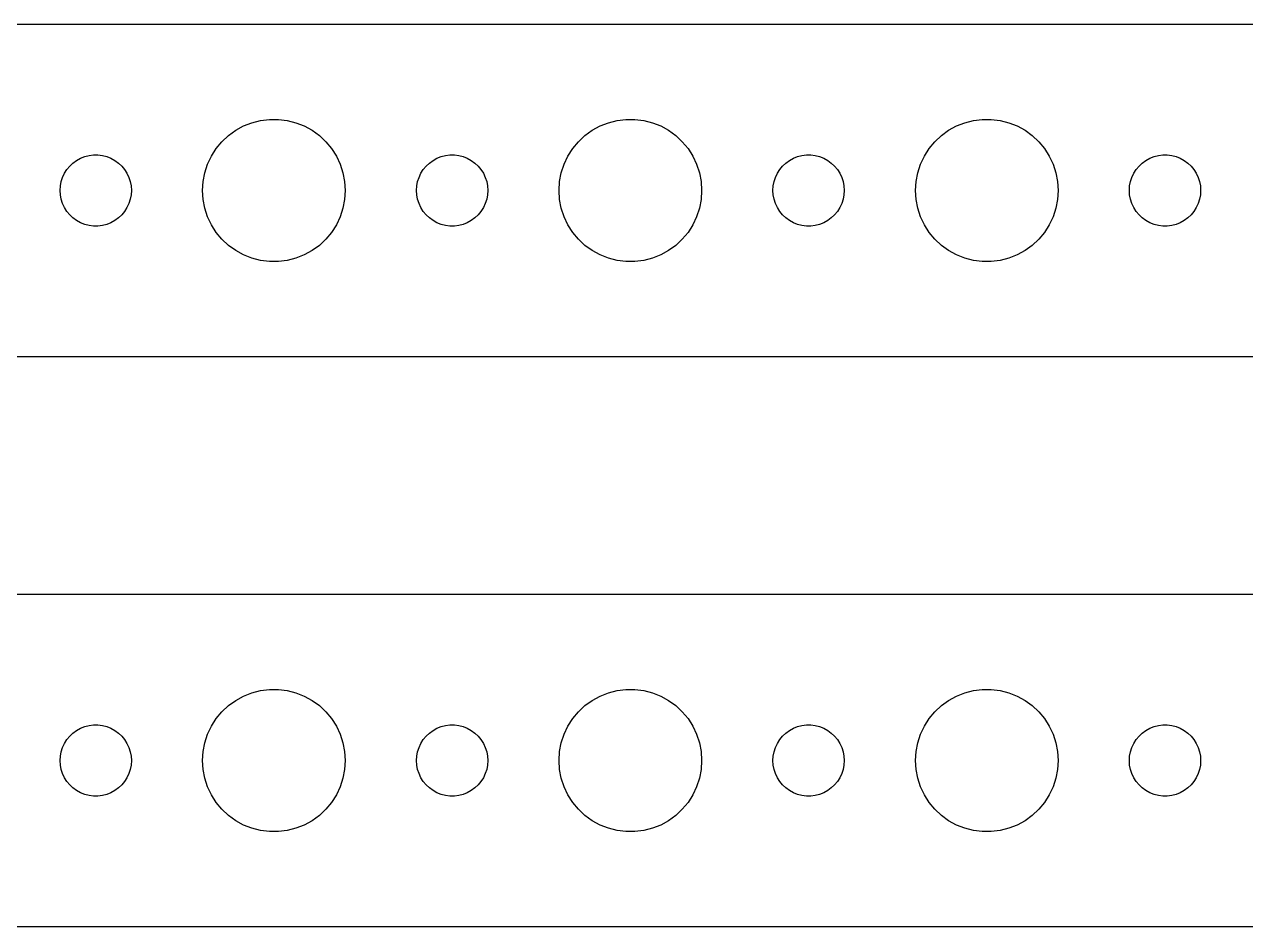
# Model space of a CAD drawing. Header units: metres. Extents: x -232 to 232, y 41 to 79.
# Drawn here: x -115.5 to -64.1, y 41 to 79 of the extents above; entities that cross this region are included whole.
import ezdxf

# ---------------------------------------------------------------- set-up
doc = ezdxf.new("R2010")
doc.units = ezdxf.units.M

msp = doc.modelspace()

# ---------------------------------------------------------------- linework, layer by layer
for p, q in [((227.314, 78.9901), (-227.314, 78.9901)), ((-106.912, 74.3115), (-106.607, 74.533)), ((-106.607, 74.533), (-106.277, 74.7145)), ((-106.277, 74.7145), (-105.927, 74.8532)), ((-105.927, 74.8532), (-105.562, 74.9469)), ((-105.562, 74.9469), (-105.188, 74.9941)), ((-105.188, 74.9941), (-104.812, 74.9941)), ((-104.812, 74.9941), (-104.438, 74.9469)), ((-104.438, 74.9469), (-104.073, 74.8532)), ((-104.073, 74.8532), (-103.723, 74.7145)), ((-103.723, 74.7145), (-103.393, 74.533)), ((-103.393, 74.533), (-103.088, 74.3115)), ((-91.9123, 74.3115), (-91.6075, 74.533)), ((-91.6075, 74.533), (-91.2773, 74.7145)), ((-91.2773, 74.7145), (-90.927, 74.8532)), ((-90.927, 74.8532), (-90.5621, 74.9469)), ((-90.5621, 74.9469), (-90.1884, 74.9941)), ((-90.1884, 74.9941), (-89.8116, 74.9941)), ((-89.8116, 74.9941), (-89.4379, 74.9469)), ((-89.4379, 74.9469), (-89.073, 74.8532)), ((-89.073, 74.8532), (-88.7227, 74.7145)), ((-88.7227, 74.7145), (-88.3925, 74.533)), ((-88.3925, 74.533), (-88.0877, 74.3115)), ((-76.9123, 74.3115), (-76.6075, 74.533)), ((-76.6075, 74.533), (-76.2773, 74.7145)), ((-76.2773, 74.7145), (-75.927, 74.8532)), ((-75.927, 74.8532), (-75.5621, 74.9469)), ((-75.5621, 74.9469), (-75.1884, 74.9941)), ((-75.1884, 74.9941), (-74.8116, 74.9941)), ((-74.8116, 74.9941), (-74.4379, 74.9469)), ((-74.4379, 74.9469), (-74.073, 74.8532)), ((-74.073, 74.8532), (-73.7227, 74.7145)), ((-73.7227, 74.7145), (-73.3925, 74.533)), ((-73.3925, 74.533), (-73.0877, 74.3115)), ((-107.427, 73.7634), (-107.187, 74.0536)), ((-107.187, 74.0536), (-106.912, 74.3115)), ((-103.088, 74.3115), (-102.813, 74.0536)), ((-102.813, 74.0536), (-102.573, 73.7634)), ((-92.427, 73.7634), (-92.1869, 74.0536)), ((-92.1869, 74.0536), (-91.9123, 74.3115)), ((-88.0877, 74.3115), (-87.8131, 74.0536)), ((-87.8131, 74.0536), (-87.573, 73.7634)), ((-77.427, 73.7634), (-77.1869, 74.0536)), ((-77.1869, 74.0536), (-76.9123, 74.3115)), ((-73.0877, 74.3115), (-72.8131, 74.0536)), ((-72.8131, 74.0536), (-72.573, 73.7634)), ((-112.781, 73.4734), (-112.594, 73.497)), ((-112.594, 73.497), (-112.406, 73.497)), ((-112.406, 73.497), (-112.219, 73.4734)), ((-107.629, 73.4453), (-107.427, 73.7634)), ((-102.573, 73.7634), (-102.371, 73.4453)), ((-97.7811, 73.4734), (-97.5942, 73.497)), ((-97.5942, 73.497), (-97.4058, 73.497)), ((-97.4058, 73.497), (-97.2189, 73.4734)), ((-92.6289, 73.4453), (-92.427, 73.7634)), ((-87.573, 73.7634), (-87.3711, 73.4453)), ((-82.7811, 73.4734), (-82.5942, 73.497)), ((-82.5942, 73.497), (-82.4058, 73.497)), ((-82.4058, 73.497), (-82.2189, 73.4734)), ((-77.6289, 73.4453), (-77.427, 73.7634)), ((-72.573, 73.7634), (-72.3711, 73.4453)), ((-67.7811, 73.4734), (-67.5942, 73.497)), ((-67.5942, 73.497), (-67.4058, 73.497)), ((-67.4058, 73.497), (-67.2189, 73.4734)), ((-113.714, 72.8817), (-113.593, 73.0268)), ((-113.593, 73.0268), (-113.456, 73.1558)), ((-113.456, 73.1558), (-113.304, 73.2665)), ((-113.304, 73.2665), (-113.139, 73.3572)), ((-113.139, 73.3572), (-112.964, 73.4266)), ((-112.964, 73.4266), (-112.781, 73.4734)), ((-112.219, 73.4734), (-112.036, 73.4266)), ((-112.036, 73.4266), (-111.861, 73.3572)), ((-111.861, 73.3572), (-111.696, 73.2665)), ((-111.696, 73.2665), (-111.544, 73.1558)), ((-111.544, 73.1558), (-111.407, 73.0268)), ((-111.407, 73.0268), (-111.286, 72.8817)), ((-107.906, 72.7461), (-107.789, 73.1044)), ((-107.789, 73.1044), (-107.629, 73.4453)), ((-102.371, 73.4453), (-102.211, 73.1044)), ((-102.211, 73.1044), (-102.094, 72.7461)), ((-98.7135, 72.8817), (-98.5934, 73.0268)), ((-98.5934, 73.0268), (-98.4561, 73.1558)), ((-98.4561, 73.1558), (-98.3037, 73.2665)), ((-98.3037, 73.2665), (-98.1387, 73.3572)), ((-98.1387, 73.3572), (-97.9635, 73.4266)), ((-97.9635, 73.4266), (-97.7811, 73.4734)), ((-97.2189, 73.4734), (-97.0365, 73.4266)), ((-97.0365, 73.4266), (-96.8613, 73.3572)), ((-96.8613, 73.3572), (-96.6963, 73.2665)), ((-96.6963, 73.2665), (-96.5439, 73.1558)), ((-96.5439, 73.1558), (-96.4065, 73.0268)), ((-96.4065, 73.0268), (-96.2865, 72.8817)), ((-92.9057, 72.7461), (-92.7893, 73.1044)), ((-92.7893, 73.1044), (-92.6289, 73.4453)), ((-87.3711, 73.4453), (-87.2107, 73.1044)), ((-87.2107, 73.1044), (-87.0943, 72.7461)), ((-83.7135, 72.8817), (-83.5934, 73.0268)), ((-83.5934, 73.0268), (-83.4561, 73.1558)), ((-83.4561, 73.1558), (-83.3037, 73.2665)), ((-83.3037, 73.2665), (-83.1387, 73.3572)), ((-83.1387, 73.3572), (-82.9635, 73.4266)), ((-82.9635, 73.4266), (-82.7811, 73.4734)), ((-82.2189, 73.4734), (-82.0365, 73.4266)), ((-82.0365, 73.4266), (-81.8613, 73.3572)), ((-81.8613, 73.3572), (-81.6963, 73.2665)), ((-81.6963, 73.2665), (-81.5439, 73.1558)), ((-81.5439, 73.1558), (-81.4065, 73.0268)), ((-81.4065, 73.0268), (-81.2865, 72.8817)), ((-77.9057, 72.7461), (-77.7893, 73.1044)), ((-77.7893, 73.1044), (-77.6289, 73.4453)), ((-72.3711, 73.4453), (-72.2107, 73.1044)), ((-72.2107, 73.1044), (-72.0943, 72.7461)), ((-68.7135, 72.8817), (-68.5934, 73.0268)), ((-68.5934, 73.0268), (-68.4561, 73.1558)), ((-68.4561, 73.1558), (-68.3037, 73.2665)), ((-68.3037, 73.2665), (-68.1387, 73.3572)), ((-68.1387, 73.3572), (-67.9635, 73.4266)), ((-67.9635, 73.4266), (-67.7811, 73.4734)), ((-67.2189, 73.4734), (-67.0365, 73.4266)), ((-67.0365, 73.4266), (-66.8613, 73.3572)), ((-66.8613, 73.3572), (-66.6963, 73.2665)), ((-66.6963, 73.2665), (-66.5439, 73.1558)), ((-66.5439, 73.1558), (-66.4065, 73.0268)), ((-66.4065, 73.0268), (-66.2865, 72.8817)), ((-113.953, 72.373), (-113.895, 72.5522)), ((-113.895, 72.5522), (-113.814, 72.7226)), ((-113.814, 72.7226), (-113.714, 72.8817)), ((-111.286, 72.8817), (-111.186, 72.7226)), ((-111.186, 72.7226), (-111.105, 72.5522)), ((-111.105, 72.5522), (-111.047, 72.373)), ((-107.976, 72.376), (-107.906, 72.7461)), ((-102.094, 72.7461), (-102.024, 72.376)), ((-98.9529, 72.373), (-98.8947, 72.5522)), ((-98.8947, 72.5522), (-98.8145, 72.7226)), ((-98.8145, 72.7226), (-98.7135, 72.8817)), ((-96.2865, 72.8817), (-96.1855, 72.7226)), ((-96.1855, 72.7226), (-96.1053, 72.5522)), ((-96.1053, 72.5522), (-96.0471, 72.373)), ((-92.9763, 72.376), (-92.9057, 72.7461)), ((-87.0943, 72.7461), (-87.0237, 72.376)), ((-83.9529, 72.373), (-83.8947, 72.5522)), ((-83.8947, 72.5522), (-83.8145, 72.7226)), ((-83.8145, 72.7226), (-83.7135, 72.8817)), ((-81.2865, 72.8817), (-81.1855, 72.7226)), ((-81.1855, 72.7226), (-81.1053, 72.5522)), ((-81.1053, 72.5522), (-81.0471, 72.373)), ((-77.9763, 72.376), (-77.9057, 72.7461)), ((-72.0943, 72.7461), (-72.0237, 72.376)), ((-68.9529, 72.373), (-68.8947, 72.5522)), ((-68.8947, 72.5522), (-68.8145, 72.7226)), ((-68.8145, 72.7226), (-68.7135, 72.8817)), ((-66.2865, 72.8817), (-66.1855, 72.7226)), ((-66.1855, 72.7226), (-66.1053, 72.5522)), ((-66.1053, 72.5522), (-66.0471, 72.373)), ((-114, 72), (-113.988, 72.188)), ((-113.988, 71.812), (-114, 72)), ((-113.988, 72.188), (-113.953, 72.373)), ((-111.047, 72.373), (-111.012, 72.188)), ((-111.012, 72.188), (-111, 72)), ((-111, 72), (-111.012, 71.812)), ((-108, 72), (-107.976, 72.376)), ((-107.976, 71.624), (-108, 72)), ((-102.024, 72.376), (-102, 72)), ((-102, 72), (-102.024, 71.624)), ((-99, 72), (-98.9882, 72.188)), ((-98.9882, 71.812), (-99, 72)), ((-98.9882, 72.188), (-98.9529, 72.373)), ((-96.0471, 72.373), (-96.0118, 72.188)), ((-96.0118, 72.188), (-96, 72)), ((-96, 72), (-96.0118, 71.812)), ((-93, 72), (-92.9763, 72.376)), ((-92.9763, 71.624), (-93, 72)), ((-87.0237, 72.376), (-87, 72)), ((-87, 72), (-87.0237, 71.624)), ((-84, 72), (-83.9882, 72.188)), ((-83.9882, 71.812), (-84, 72)), ((-83.9882, 72.188), (-83.9529, 72.373)), ((-81.0471, 72.373), (-81.0118, 72.188)), ((-81.0118, 72.188), (-81, 72)), ((-81, 72), (-81.0118, 71.812)), ((-78, 72), (-77.9763, 72.376)), ((-77.9763, 71.624), (-78, 72)), ((-72.0237, 72.376), (-72, 72)), ((-72, 72), (-72.0237, 71.624)), ((-69, 72), (-68.9882, 72.188)), ((-68.9882, 71.812), (-69, 72)), ((-68.9882, 72.188), (-68.9529, 72.373)), ((-66.0471, 72.373), (-66.0118, 72.188)), ((-66.0118, 72.188), (-66, 72)), ((-66, 72), (-66.0118, 71.812)), ((-113.953, 71.627), (-113.988, 71.812)), ((-113.895, 71.4478), (-113.953, 71.627)), ((-113.814, 71.2774), (-113.895, 71.4478)), ((-111.105, 71.4478), (-111.186, 71.2774)), ((-111.047, 71.627), (-111.105, 71.4478)), ((-111.012, 71.812), (-111.047, 71.627)), ((-107.906, 71.2539), (-107.976, 71.624)), ((-102.024, 71.624), (-102.094, 71.2539)), ((-98.9529, 71.627), (-98.9882, 71.812)), ((-98.8947, 71.4478), (-98.9529, 71.627)), ((-98.8145, 71.2774), (-98.8947, 71.4478)), ((-96.1053, 71.4478), (-96.1855, 71.2774)), ((-96.0471, 71.627), (-96.1053, 71.4478)), ((-96.0118, 71.812), (-96.0471, 71.627)), ((-92.9057, 71.2539), (-92.9763, 71.624)), ((-87.0237, 71.624), (-87.0943, 71.2539)), ((-83.9529, 71.627), (-83.9882, 71.812)), ((-83.8947, 71.4478), (-83.9529, 71.627)), ((-83.8145, 71.2774), (-83.8947, 71.4478)), ((-81.1053, 71.4478), (-81.1855, 71.2774)), ((-81.0471, 71.627), (-81.1053, 71.4478)), ((-81.0118, 71.812), (-81.0471, 71.627)), ((-77.9057, 71.2539), (-77.9763, 71.624)), ((-72.0237, 71.624), (-72.0943, 71.2539)), ((-68.9529, 71.627), (-68.9882, 71.812)), ((-68.8947, 71.4478), (-68.9529, 71.627)), ((-68.8145, 71.2774), (-68.8947, 71.4478)), ((-66.1053, 71.4478), (-66.1855, 71.2774)), ((-66.0471, 71.627), (-66.1053, 71.4478)), ((-66.0118, 71.812), (-66.0471, 71.627)), ((-113.714, 71.1183), (-113.814, 71.2774)), ((-113.593, 70.9732), (-113.714, 71.1183)), ((-113.456, 70.8442), (-113.593, 70.9732)), ((-111.407, 70.9732), (-111.544, 70.8442)), ((-111.286, 71.1183), (-111.407, 70.9732)), ((-111.186, 71.2774), (-111.286, 71.1183)), ((-107.789, 70.8956), (-107.906, 71.2539)), ((-102.094, 71.2539), (-102.211, 70.8956)), ((-98.7135, 71.1183), (-98.8145, 71.2774)), ((-98.5934, 70.9732), (-98.7135, 71.1183)), ((-98.4561, 70.8442), (-98.5934, 70.9732)), ((-96.4065, 70.9732), (-96.5439, 70.8442)), ((-96.2865, 71.1183), (-96.4065, 70.9732)), ((-96.1855, 71.2774), (-96.2865, 71.1183)), ((-92.7893, 70.8956), (-92.9057, 71.2539)), ((-87.0943, 71.2539), (-87.2107, 70.8956)), ((-83.7135, 71.1183), (-83.8145, 71.2774)), ((-83.5934, 70.9732), (-83.7135, 71.1183)), ((-83.4561, 70.8442), (-83.5934, 70.9732)), ((-81.4065, 70.9732), (-81.5439, 70.8442)), ((-81.2865, 71.1183), (-81.4065, 70.9732)), ((-81.1855, 71.2774), (-81.2865, 71.1183)), ((-77.7893, 70.8956), (-77.9057, 71.2539)), ((-72.0943, 71.2539), (-72.2107, 70.8956)), ((-68.7135, 71.1183), (-68.8145, 71.2774)), ((-68.5934, 70.9732), (-68.7135, 71.1183)), ((-68.4561, 70.8442), (-68.5934, 70.9732)), ((-66.4065, 70.9732), (-66.5439, 70.8442)), ((-66.2865, 71.1183), (-66.4065, 70.9732)), ((-66.1855, 71.2774), (-66.2865, 71.1183)), ((-113.304, 70.7335), (-113.456, 70.8442)), ((-113.139, 70.6428), (-113.304, 70.7335)), ((-112.964, 70.5734), (-113.139, 70.6428)), ((-112.781, 70.5266), (-112.964, 70.5734)), ((-112.594, 70.503), (-112.781, 70.5266)), ((-112.406, 70.503), (-112.594, 70.503)), ((-112.219, 70.5266), (-112.406, 70.503)), ((-112.036, 70.5734), (-112.219, 70.5266)), ((-111.861, 70.6428), (-112.036, 70.5734)), ((-111.696, 70.7335), (-111.861, 70.6428)), ((-111.544, 70.8442), (-111.696, 70.7335)), ((-107.629, 70.5547), (-107.789, 70.8956)), ((-107.427, 70.2366), (-107.629, 70.5547)), ((-102.371, 70.5547), (-102.573, 70.2366)), ((-102.211, 70.8956), (-102.371, 70.5547)), ((-98.3037, 70.7335), (-98.4561, 70.8442)), ((-98.1387, 70.6428), (-98.3037, 70.7335)), ((-97.9635, 70.5734), (-98.1387, 70.6428)), ((-97.7811, 70.5266), (-97.9635, 70.5734)), ((-97.5942, 70.503), (-97.7811, 70.5266)), ((-97.4058, 70.503), (-97.5942, 70.503)), ((-97.2189, 70.5266), (-97.4058, 70.503)), ((-97.0365, 70.5734), (-97.2189, 70.5266)), ((-96.8613, 70.6428), (-97.0365, 70.5734)), ((-96.6963, 70.7335), (-96.8613, 70.6428)), ((-96.5439, 70.8442), (-96.6963, 70.7335)), ((-92.6289, 70.5547), (-92.7893, 70.8956)), ((-92.427, 70.2366), (-92.6289, 70.5547)), ((-87.3711, 70.5547), (-87.573, 70.2366)), ((-87.2107, 70.8956), (-87.3711, 70.5547)), ((-83.3037, 70.7335), (-83.4561, 70.8442)), ((-83.1387, 70.6428), (-83.3037, 70.7335)), ((-82.9635, 70.5734), (-83.1387, 70.6428)), ((-82.7811, 70.5266), (-82.9635, 70.5734)), ((-82.5942, 70.503), (-82.7811, 70.5266)), ((-82.4058, 70.503), (-82.5942, 70.503)), ((-82.2189, 70.5266), (-82.4058, 70.503)), ((-82.0365, 70.5734), (-82.2189, 70.5266)), ((-81.8613, 70.6428), (-82.0365, 70.5734)), ((-81.6963, 70.7335), (-81.8613, 70.6428)), ((-81.5439, 70.8442), (-81.6963, 70.7335)), ((-77.6289, 70.5547), (-77.7893, 70.8956)), ((-77.427, 70.2366), (-77.6289, 70.5547)), ((-72.3711, 70.5547), (-72.573, 70.2366)), ((-72.2107, 70.8956), (-72.3711, 70.5547)), ((-68.3037, 70.7335), (-68.4561, 70.8442)), ((-68.1387, 70.6428), (-68.3037, 70.7335)), ((-67.9635, 70.5734), (-68.1387, 70.6428)), ((-67.7811, 70.5266), (-67.9635, 70.5734)), ((-67.5942, 70.503), (-67.7811, 70.5266)), ((-67.4058, 70.503), (-67.5942, 70.503)), ((-67.2189, 70.5266), (-67.4058, 70.503)), ((-67.0365, 70.5734), (-67.2189, 70.5266)), ((-66.8613, 70.6428), (-67.0365, 70.5734)), ((-66.6963, 70.7335), (-66.8613, 70.6428)), ((-66.5439, 70.8442), (-66.6963, 70.7335)), ((-107.187, 69.9464), (-107.427, 70.2366)), ((-106.912, 69.6885), (-107.187, 69.9464)), ((-102.813, 69.9464), (-103.088, 69.6885)), ((-102.573, 70.2366), (-102.813, 69.9464)), ((-92.1869, 69.9464), (-92.427, 70.2366)), ((-91.9123, 69.6885), (-92.1869, 69.9464)), ((-87.8131, 69.9464), (-88.0877, 69.6885)), ((-87.573, 70.2366), (-87.8131, 69.9464)), ((-77.1869, 69.9464), (-77.427, 70.2366)), ((-76.9123, 69.6885), (-77.1869, 69.9464)), ((-72.8131, 69.9464), (-73.0877, 69.6885)), ((-72.573, 70.2366), (-72.8131, 69.9464)), ((-106.607, 69.467), (-106.912, 69.6885)), ((-106.277, 69.2855), (-106.607, 69.467)), ((-103.393, 69.467), (-103.723, 69.2855)), ((-103.088, 69.6885), (-103.393, 69.467)), ((-91.6075, 69.467), (-91.9123, 69.6885)), ((-91.2773, 69.2855), (-91.6075, 69.467)), ((-88.3925, 69.467), (-88.7227, 69.2855)), ((-88.0877, 69.6885), (-88.3925, 69.467)), ((-76.6075, 69.467), (-76.9123, 69.6885)), ((-76.2773, 69.2855), (-76.6075, 69.467)), ((-73.3925, 69.467), (-73.7227, 69.2855)), ((-73.0877, 69.6885), (-73.3925, 69.467)), ((-105.927, 69.1468), (-106.277, 69.2855)), ((-105.562, 69.0531), (-105.927, 69.1468)), ((-105.188, 69.0059), (-105.562, 69.0531)), ((-104.812, 69.0059), (-105.188, 69.0059)), ((-104.438, 69.0531), (-104.812, 69.0059)), ((-104.073, 69.1468), (-104.438, 69.0531)), ((-103.723, 69.2855), (-104.073, 69.1468)), ((-90.927, 69.1468), (-91.2773, 69.2855)), ((-90.5621, 69.0531), (-90.927, 69.1468)), ((-90.1884, 69.0059), (-90.5621, 69.0531)), ((-89.8116, 69.0059), (-90.1884, 69.0059)), ((-89.4379, 69.0531), (-89.8116, 69.0059)), ((-89.073, 69.1468), (-89.4379, 69.0531)), ((-88.7227, 69.2855), (-89.073, 69.1468)), ((-75.927, 69.1468), (-76.2773, 69.2855)), ((-75.5621, 69.0531), (-75.927, 69.1468)), ((-75.1884, 69.0059), (-75.5621, 69.0531)), ((-74.8116, 69.0059), (-75.1884, 69.0059)), ((-74.4379, 69.0531), (-74.8116, 69.0059)), ((-74.073, 69.1468), (-74.4379, 69.0531)), ((-73.7227, 69.2855), (-74.073, 69.1468)), ((-227.314, 65.0099), (227.314, 65.0099)), ((227.314, 54.9901), (-227.314, 54.9901)), ((-105.927, 50.8532), (-105.562, 50.9469)), ((-105.562, 50.9469), (-105.188, 50.9941)), ((-105.188, 50.9941), (-104.812, 50.9941)), ((-104.812, 50.9941), (-104.438, 50.9469)), ((-104.438, 50.9469), (-104.073, 50.8532)), ((-90.927, 50.8532), (-90.5621, 50.9469)), ((-90.5621, 50.9469), (-90.1884, 50.9941)), ((-90.1884, 50.9941), (-89.8116, 50.9941)), ((-89.8116, 50.9941), (-89.4379, 50.9469)), ((-89.4379, 50.9469), (-89.073, 50.8532)), ((-75.927, 50.8532), (-75.5621, 50.9469)), ((-75.5621, 50.9469), (-75.1884, 50.9941)), ((-75.1884, 50.9941), (-74.8116, 50.9941)), ((-74.8116, 50.9941), (-74.4379, 50.9469)), ((-74.4379, 50.9469), (-74.073, 50.8532)), ((-106.912, 50.3115), (-106.607, 50.533)), ((-106.607, 50.533), (-106.277, 50.7145)), ((-106.277, 50.7145), (-105.927, 50.8532)), ((-104.073, 50.8532), (-103.723, 50.7145)), ((-103.723, 50.7145), (-103.393, 50.533)), ((-103.393, 50.533), (-103.088, 50.3115)), ((-91.9123, 50.3115), (-91.6075, 50.533)), ((-91.6075, 50.533), (-91.2773, 50.7145)), ((-91.2773, 50.7145), (-90.927, 50.8532)), ((-89.073, 50.8532), (-88.7227, 50.7145)), ((-88.7227, 50.7145), (-88.3925, 50.533)), ((-88.3925, 50.533), (-88.0877, 50.3115)), ((-76.9123, 50.3115), (-76.6075, 50.533)), ((-76.6075, 50.533), (-76.2773, 50.7145)), ((-76.2773, 50.7145), (-75.927, 50.8532)), ((-74.073, 50.8532), (-73.7227, 50.7145)), ((-73.7227, 50.7145), (-73.3925, 50.533)), ((-73.3925, 50.533), (-73.0877, 50.3115)), ((-107.427, 49.7634), (-107.187, 50.0536)), ((-107.187, 50.0536), (-106.912, 50.3115)), ((-103.088, 50.3115), (-102.813, 50.0536)), ((-102.813, 50.0536), (-102.573, 49.7634)), ((-92.427, 49.7634), (-92.1869, 50.0536)), ((-92.1869, 50.0536), (-91.9123, 50.3115)), ((-88.0877, 50.3115), (-87.8131, 50.0536)), ((-87.8131, 50.0536), (-87.573, 49.7634)), ((-77.427, 49.7634), (-77.1869, 50.0536)), ((-77.1869, 50.0536), (-76.9123, 50.3115)), ((-73.0877, 50.3115), (-72.8131, 50.0536)), ((-72.8131, 50.0536), (-72.573, 49.7634)), ((-113.304, 49.2665), (-113.139, 49.3572)), ((-113.139, 49.3572), (-112.964, 49.4266)), ((-112.964, 49.4266), (-112.781, 49.4734)), ((-112.781, 49.4734), (-112.594, 49.497)), ((-112.594, 49.497), (-112.406, 49.497)), ((-112.406, 49.497), (-112.219, 49.4734)), ((-112.219, 49.4734), (-112.036, 49.4266)), ((-112.036, 49.4266), (-111.861, 49.3572)), ((-111.861, 49.3572), (-111.696, 49.2665)), ((-107.789, 49.1044), (-107.629, 49.4453)), ((-107.629, 49.4453), (-107.427, 49.7634)), ((-102.573, 49.7634), (-102.371, 49.4453)), ((-102.371, 49.4453), (-102.211, 49.1044)), ((-98.3037, 49.2665), (-98.1387, 49.3572)), ((-98.1387, 49.3572), (-97.9635, 49.4266)), ((-97.9635, 49.4266), (-97.7811, 49.4734)), ((-97.7811, 49.4734), (-97.5942, 49.497)), ((-97.5942, 49.497), (-97.4058, 49.497)), ((-97.4058, 49.497), (-97.2189, 49.4734)), ((-97.2189, 49.4734), (-97.0365, 49.4266)), ((-97.0365, 49.4266), (-96.8613, 49.3572)), ((-96.8613, 49.3572), (-96.6963, 49.2665)), ((-92.7893, 49.1044), (-92.6289, 49.4453)), ((-92.6289, 49.4453), (-92.427, 49.7634)), ((-87.573, 49.7634), (-87.3711, 49.4453)), ((-87.3711, 49.4453), (-87.2107, 49.1044)), ((-83.3037, 49.2665), (-83.1387, 49.3572)), ((-83.1387, 49.3572), (-82.9635, 49.4266)), ((-82.9635, 49.4266), (-82.7811, 49.4734)), ((-82.7811, 49.4734), (-82.5942, 49.497)), ((-82.5942, 49.497), (-82.4058, 49.497)), ((-82.4058, 49.497), (-82.2189, 49.4734)), ((-82.2189, 49.4734), (-82.0365, 49.4266)), ((-82.0365, 49.4266), (-81.8613, 49.3572)), ((-81.8613, 49.3572), (-81.6963, 49.2665)), ((-77.7893, 49.1044), (-77.6289, 49.4453)), ((-77.6289, 49.4453), (-77.427, 49.7634)), ((-72.573, 49.7634), (-72.3711, 49.4453)), ((-72.3711, 49.4453), (-72.2107, 49.1044)), ((-68.3037, 49.2665), (-68.1387, 49.3572)), ((-68.1387, 49.3572), (-67.9635, 49.4266)), ((-67.9635, 49.4266), (-67.7811, 49.4734)), ((-67.7811, 49.4734), (-67.5942, 49.497)), ((-67.5942, 49.497), (-67.4058, 49.497)), ((-67.4058, 49.497), (-67.2189, 49.4734)), ((-67.2189, 49.4734), (-67.0365, 49.4266)), ((-67.0365, 49.4266), (-66.8613, 49.3572)), ((-66.8613, 49.3572), (-66.6963, 49.2665)), ((-113.814, 48.7226), (-113.714, 48.8817)), ((-113.714, 48.8817), (-113.593, 49.0268)), ((-113.593, 49.0268), (-113.456, 49.1558)), ((-113.456, 49.1558), (-113.304, 49.2665)), ((-111.696, 49.2665), (-111.544, 49.1558)), ((-111.544, 49.1558), (-111.407, 49.0268)), ((-111.407, 49.0268), (-111.286, 48.8817)), ((-111.286, 48.8817), (-111.186, 48.7226)), ((-107.906, 48.7461), (-107.789, 49.1044)), ((-102.211, 49.1044), (-102.094, 48.7461)), ((-98.8145, 48.7226), (-98.7135, 48.8817)), ((-98.7135, 48.8817), (-98.5934, 49.0268)), ((-98.5934, 49.0268), (-98.4561, 49.1558)), ((-98.4561, 49.1558), (-98.3037, 49.2665)), ((-96.6963, 49.2665), (-96.5439, 49.1558)), ((-96.5439, 49.1558), (-96.4065, 49.0268)), ((-96.4065, 49.0268), (-96.2865, 48.8817)), ((-96.2865, 48.8817), (-96.1855, 48.7226)), ((-92.9057, 48.7461), (-92.7893, 49.1044)), ((-87.2107, 49.1044), (-87.0943, 48.7461)), ((-83.8145, 48.7226), (-83.7135, 48.8817)), ((-83.7135, 48.8817), (-83.5934, 49.0268)), ((-83.5934, 49.0268), (-83.4561, 49.1558)), ((-83.4561, 49.1558), (-83.3037, 49.2665)), ((-81.6963, 49.2665), (-81.5439, 49.1558)), ((-81.5439, 49.1558), (-81.4065, 49.0268)), ((-81.4065, 49.0268), (-81.2865, 48.8817)), ((-81.2865, 48.8817), (-81.1855, 48.7226)), ((-77.9057, 48.7461), (-77.7893, 49.1044)), ((-72.2107, 49.1044), (-72.0943, 48.7461)), ((-68.8145, 48.7226), (-68.7135, 48.8817)), ((-68.7135, 48.8817), (-68.5934, 49.0268)), ((-68.5934, 49.0268), (-68.4561, 49.1558)), ((-68.4561, 49.1558), (-68.3037, 49.2665)), ((-66.6963, 49.2665), (-66.5439, 49.1558)), ((-66.5439, 49.1558), (-66.4065, 49.0268)), ((-66.4065, 49.0268), (-66.2865, 48.8817)), ((-66.2865, 48.8817), (-66.1855, 48.7226)), ((-113.988, 48.188), (-113.953, 48.373)), ((-113.953, 48.373), (-113.895, 48.5522)), ((-113.895, 48.5522), (-113.814, 48.7226)), ((-111.186, 48.7226), (-111.105, 48.5522)), ((-111.105, 48.5522), (-111.047, 48.373)), ((-111.047, 48.373), (-111.012, 48.188)), ((-108, 48), (-107.976, 48.376)), ((-107.976, 48.376), (-107.906, 48.7461)), ((-102.094, 48.7461), (-102.024, 48.376)), ((-102.024, 48.376), (-102, 48)), ((-98.9882, 48.188), (-98.9529, 48.373)), ((-98.9529, 48.373), (-98.8947, 48.5522)), ((-98.8947, 48.5522), (-98.8145, 48.7226)), ((-96.1855, 48.7226), (-96.1053, 48.5522)), ((-96.1053, 48.5522), (-96.0471, 48.373)), ((-96.0471, 48.373), (-96.0118, 48.188)), ((-93, 48), (-92.9763, 48.376)), ((-92.9763, 48.376), (-92.9057, 48.7461)), ((-87.0943, 48.7461), (-87.0237, 48.376)), ((-87.0237, 48.376), (-87, 48)), ((-83.9882, 48.188), (-83.9529, 48.373)), ((-83.9529, 48.373), (-83.8947, 48.5522)), ((-83.8947, 48.5522), (-83.8145, 48.7226)), ((-81.1855, 48.7226), (-81.1053, 48.5522)), ((-81.1053, 48.5522), (-81.0471, 48.373)), ((-81.0471, 48.373), (-81.0118, 48.188)), ((-78, 48), (-77.9763, 48.376)), ((-77.9763, 48.376), (-77.9057, 48.7461)), ((-72.0943, 48.7461), (-72.0237, 48.376)), ((-72.0237, 48.376), (-72, 48)), ((-68.9882, 48.188), (-68.9529, 48.373)), ((-68.9529, 48.373), (-68.8947, 48.5522)), ((-68.8947, 48.5522), (-68.8145, 48.7226)), ((-66.1855, 48.7226), (-66.1053, 48.5522)), ((-66.1053, 48.5522), (-66.0471, 48.373)), ((-66.0471, 48.373), (-66.0118, 48.188)), ((-114, 48), (-113.988, 48.188)), ((-113.988, 47.812), (-114, 48)), ((-113.953, 47.627), (-113.988, 47.812)), ((-111.012, 47.812), (-111.047, 47.627)), ((-111.012, 48.188), (-111, 48)), ((-111, 48), (-111.012, 47.812)), ((-107.976, 47.624), (-108, 48)), ((-102, 48), (-102.024, 47.624)), ((-99, 48), (-98.9882, 48.188)), ((-98.9882, 47.812), (-99, 48)), ((-98.9529, 47.627), (-98.9882, 47.812)), ((-96.0118, 47.812), (-96.0471, 47.627)), ((-96.0118, 48.188), (-96, 48)), ((-96, 48), (-96.0118, 47.812)), ((-92.9763, 47.624), (-93, 48)), ((-87, 48), (-87.0237, 47.624)), ((-84, 48), (-83.9882, 48.188)), ((-83.9882, 47.812), (-84, 48)), ((-83.9529, 47.627), (-83.9882, 47.812)), ((-81.0118, 47.812), (-81.0471, 47.627)), ((-81.0118, 48.188), (-81, 48)), ((-81, 48), (-81.0118, 47.812)), ((-77.9763, 47.624), (-78, 48)), ((-72, 48), (-72.0237, 47.624)), ((-69, 48), (-68.9882, 48.188)), ((-68.9882, 47.812), (-69, 48)), ((-68.9529, 47.627), (-68.9882, 47.812)), ((-66.0118, 47.812), (-66.0471, 47.627)), ((-66.0118, 48.188), (-66, 48)), ((-66, 48), (-66.0118, 47.812)), ((-113.895, 47.4478), (-113.953, 47.627)), ((-113.814, 47.2774), (-113.895, 47.4478)), ((-111.105, 47.4478), (-111.186, 47.2774)), ((-111.047, 47.627), (-111.105, 47.4478)), ((-107.906, 47.2539), (-107.976, 47.624)), ((-102.024, 47.624), (-102.094, 47.2539)), ((-98.8947, 47.4478), (-98.9529, 47.627)), ((-98.8145, 47.2774), (-98.8947, 47.4478)), ((-96.1053, 47.4478), (-96.1855, 47.2774)), ((-96.0471, 47.627), (-96.1053, 47.4478)), ((-92.9057, 47.2539), (-92.9763, 47.624)), ((-87.0237, 47.624), (-87.0943, 47.2539)), ((-83.8947, 47.4478), (-83.9529, 47.627)), ((-83.8145, 47.2774), (-83.8947, 47.4478)), ((-81.1053, 47.4478), (-81.1855, 47.2774)), ((-81.0471, 47.627), (-81.1053, 47.4478)), ((-77.9057, 47.2539), (-77.9763, 47.624)), ((-72.0237, 47.624), (-72.0943, 47.2539)), ((-68.8947, 47.4478), (-68.9529, 47.627)), ((-68.8145, 47.2774), (-68.8947, 47.4478)), ((-66.1053, 47.4478), (-66.1855, 47.2774)), ((-66.0471, 47.627), (-66.1053, 47.4478)), ((-113.714, 47.1183), (-113.814, 47.2774)), ((-113.593, 46.9732), (-113.714, 47.1183)), ((-113.456, 46.8442), (-113.593, 46.9732)), ((-113.304, 46.7335), (-113.456, 46.8442)), ((-111.544, 46.8442), (-111.696, 46.7335)), ((-111.407, 46.9732), (-111.544, 46.8442)), ((-111.286, 47.1183), (-111.407, 46.9732)), ((-111.186, 47.2774), (-111.286, 47.1183)), ((-107.789, 46.8956), (-107.906, 47.2539)), ((-107.629, 46.5547), (-107.789, 46.8956)), ((-102.211, 46.8956), (-102.371, 46.5547)), ((-102.094, 47.2539), (-102.211, 46.8956)), ((-98.7135, 47.1183), (-98.8145, 47.2774)), ((-98.5934, 46.9732), (-98.7135, 47.1183)), ((-98.4561, 46.8442), (-98.5934, 46.9732)), ((-98.3037, 46.7335), (-98.4561, 46.8442)), ((-96.5439, 46.8442), (-96.6963, 46.7335)), ((-96.4065, 46.9732), (-96.5439, 46.8442)), ((-96.2865, 47.1183), (-96.4065, 46.9732)), ((-96.1855, 47.2774), (-96.2865, 47.1183)), ((-92.7893, 46.8956), (-92.9057, 47.2539)), ((-92.6289, 46.5547), (-92.7893, 46.8956)), ((-87.2107, 46.8956), (-87.3711, 46.5547)), ((-87.0943, 47.2539), (-87.2107, 46.8956)), ((-83.7135, 47.1183), (-83.8145, 47.2774)), ((-83.5934, 46.9732), (-83.7135, 47.1183)), ((-83.4561, 46.8442), (-83.5934, 46.9732)), ((-83.3037, 46.7335), (-83.4561, 46.8442)), ((-81.5439, 46.8442), (-81.6963, 46.7335)), ((-81.4065, 46.9732), (-81.5439, 46.8442)), ((-81.2865, 47.1183), (-81.4065, 46.9732)), ((-81.1855, 47.2774), (-81.2865, 47.1183)), ((-77.7893, 46.8956), (-77.9057, 47.2539)), ((-77.6289, 46.5547), (-77.7893, 46.8956)), ((-72.2107, 46.8956), (-72.3711, 46.5547)), ((-72.0943, 47.2539), (-72.2107, 46.8956)), ((-68.7135, 47.1183), (-68.8145, 47.2774)), ((-68.5934, 46.9732), (-68.7135, 47.1183)), ((-68.4561, 46.8442), (-68.5934, 46.9732)), ((-68.3037, 46.7335), (-68.4561, 46.8442)), ((-66.5439, 46.8442), (-66.6963, 46.7335)), ((-66.4065, 46.9732), (-66.5439, 46.8442)), ((-66.2865, 47.1183), (-66.4065, 46.9732)), ((-66.1855, 47.2774), (-66.2865, 47.1183)), ((-113.139, 46.6428), (-113.304, 46.7335)), ((-112.964, 46.5734), (-113.139, 46.6428)), ((-112.781, 46.5266), (-112.964, 46.5734)), ((-112.594, 46.503), (-112.781, 46.5266)), ((-112.406, 46.503), (-112.594, 46.503)), ((-112.219, 46.5266), (-112.406, 46.503)), ((-112.036, 46.5734), (-112.219, 46.5266)), ((-111.861, 46.6428), (-112.036, 46.5734)), ((-111.696, 46.7335), (-111.861, 46.6428)), ((-107.427, 46.2366), (-107.629, 46.5547)), ((-102.371, 46.5547), (-102.573, 46.2366)), ((-98.1387, 46.6428), (-98.3037, 46.7335)), ((-97.9635, 46.5734), (-98.1387, 46.6428)), ((-97.7811, 46.5266), (-97.9635, 46.5734)), ((-97.5942, 46.503), (-97.7811, 46.5266)), ((-97.4058, 46.503), (-97.5942, 46.503)), ((-97.2189, 46.5266), (-97.4058, 46.503)), ((-97.0365, 46.5734), (-97.2189, 46.5266)), ((-96.8613, 46.6428), (-97.0365, 46.5734)), ((-96.6963, 46.7335), (-96.8613, 46.6428)), ((-92.427, 46.2366), (-92.6289, 46.5547)), ((-87.3711, 46.5547), (-87.573, 46.2366)), ((-83.1387, 46.6428), (-83.3037, 46.7335)), ((-82.9635, 46.5734), (-83.1387, 46.6428)), ((-82.7811, 46.5266), (-82.9635, 46.5734)), ((-82.5942, 46.503), (-82.7811, 46.5266)), ((-82.4058, 46.503), (-82.5942, 46.503)), ((-82.2189, 46.5266), (-82.4058, 46.503)), ((-82.0365, 46.5734), (-82.2189, 46.5266)), ((-81.8613, 46.6428), (-82.0365, 46.5734)), ((-81.6963, 46.7335), (-81.8613, 46.6428)), ((-77.427, 46.2366), (-77.6289, 46.5547)), ((-72.3711, 46.5547), (-72.573, 46.2366)), ((-68.1387, 46.6428), (-68.3037, 46.7335)), ((-67.9635, 46.5734), (-68.1387, 46.6428)), ((-67.7811, 46.5266), (-67.9635, 46.5734)), ((-67.5942, 46.503), (-67.7811, 46.5266)), ((-67.4058, 46.503), (-67.5942, 46.503)), ((-67.2189, 46.5266), (-67.4058, 46.503)), ((-67.0365, 46.5734), (-67.2189, 46.5266)), ((-66.8613, 46.6428), (-67.0365, 46.5734)), ((-66.6963, 46.7335), (-66.8613, 46.6428)), ((-107.187, 45.9464), (-107.427, 46.2366)), ((-106.912, 45.6885), (-107.187, 45.9464)), ((-102.813, 45.9464), (-103.088, 45.6885)), ((-102.573, 46.2366), (-102.813, 45.9464)), ((-92.1869, 45.9464), (-92.427, 46.2366)), ((-91.9123, 45.6885), (-92.1869, 45.9464)), ((-87.8131, 45.9464), (-88.0877, 45.6885)), ((-87.573, 46.2366), (-87.8131, 45.9464)), ((-77.1869, 45.9464), (-77.427, 46.2366)), ((-76.9123, 45.6885), (-77.1869, 45.9464)), ((-72.8131, 45.9464), (-73.0877, 45.6885)), ((-72.573, 46.2366), (-72.8131, 45.9464)), ((-106.607, 45.467), (-106.912, 45.6885)), ((-106.277, 45.2855), (-106.607, 45.467)), ((-105.927, 45.1468), (-106.277, 45.2855)), ((-103.723, 45.2855), (-104.073, 45.1468)), ((-103.393, 45.467), (-103.723, 45.2855)), ((-103.088, 45.6885), (-103.393, 45.467)), ((-91.6075, 45.467), (-91.9123, 45.6885)), ((-91.2773, 45.2855), (-91.6075, 45.467)), ((-90.927, 45.1468), (-91.2773, 45.2855)), ((-88.7227, 45.2855), (-89.073, 45.1468)), ((-88.3925, 45.467), (-88.7227, 45.2855)), ((-88.0877, 45.6885), (-88.3925, 45.467)), ((-76.6075, 45.467), (-76.9123, 45.6885)), ((-76.2773, 45.2855), (-76.6075, 45.467)), ((-75.927, 45.1468), (-76.2773, 45.2855)), ((-73.7227, 45.2855), (-74.073, 45.1468)), ((-73.3925, 45.467), (-73.7227, 45.2855)), ((-73.0877, 45.6885), (-73.3925, 45.467)), ((-105.562, 45.0531), (-105.927, 45.1468)), ((-105.188, 45.0059), (-105.562, 45.0531)), ((-104.812, 45.0059), (-105.188, 45.0059)), ((-104.438, 45.0531), (-104.812, 45.0059)), ((-104.073, 45.1468), (-104.438, 45.0531)), ((-90.5621, 45.0531), (-90.927, 45.1468)), ((-90.1884, 45.0059), (-90.5621, 45.0531)), ((-89.8116, 45.0059), (-90.1884, 45.0059)), ((-89.4379, 45.0531), (-89.8116, 45.0059)), ((-89.073, 45.1468), (-89.4379, 45.0531)), ((-75.5621, 45.0531), (-75.927, 45.1468)), ((-75.1884, 45.0059), (-75.5621, 45.0531)), ((-74.8116, 45.0059), (-75.1884, 45.0059)), ((-74.4379, 45.0531), (-74.8116, 45.0059)), ((-74.073, 45.1468), (-74.4379, 45.0531)), ((-227.314, 41.0099), (227.314, 41.0099))]:
    msp.add_line(p, q)

doc.saveas('drawing.dxf')
